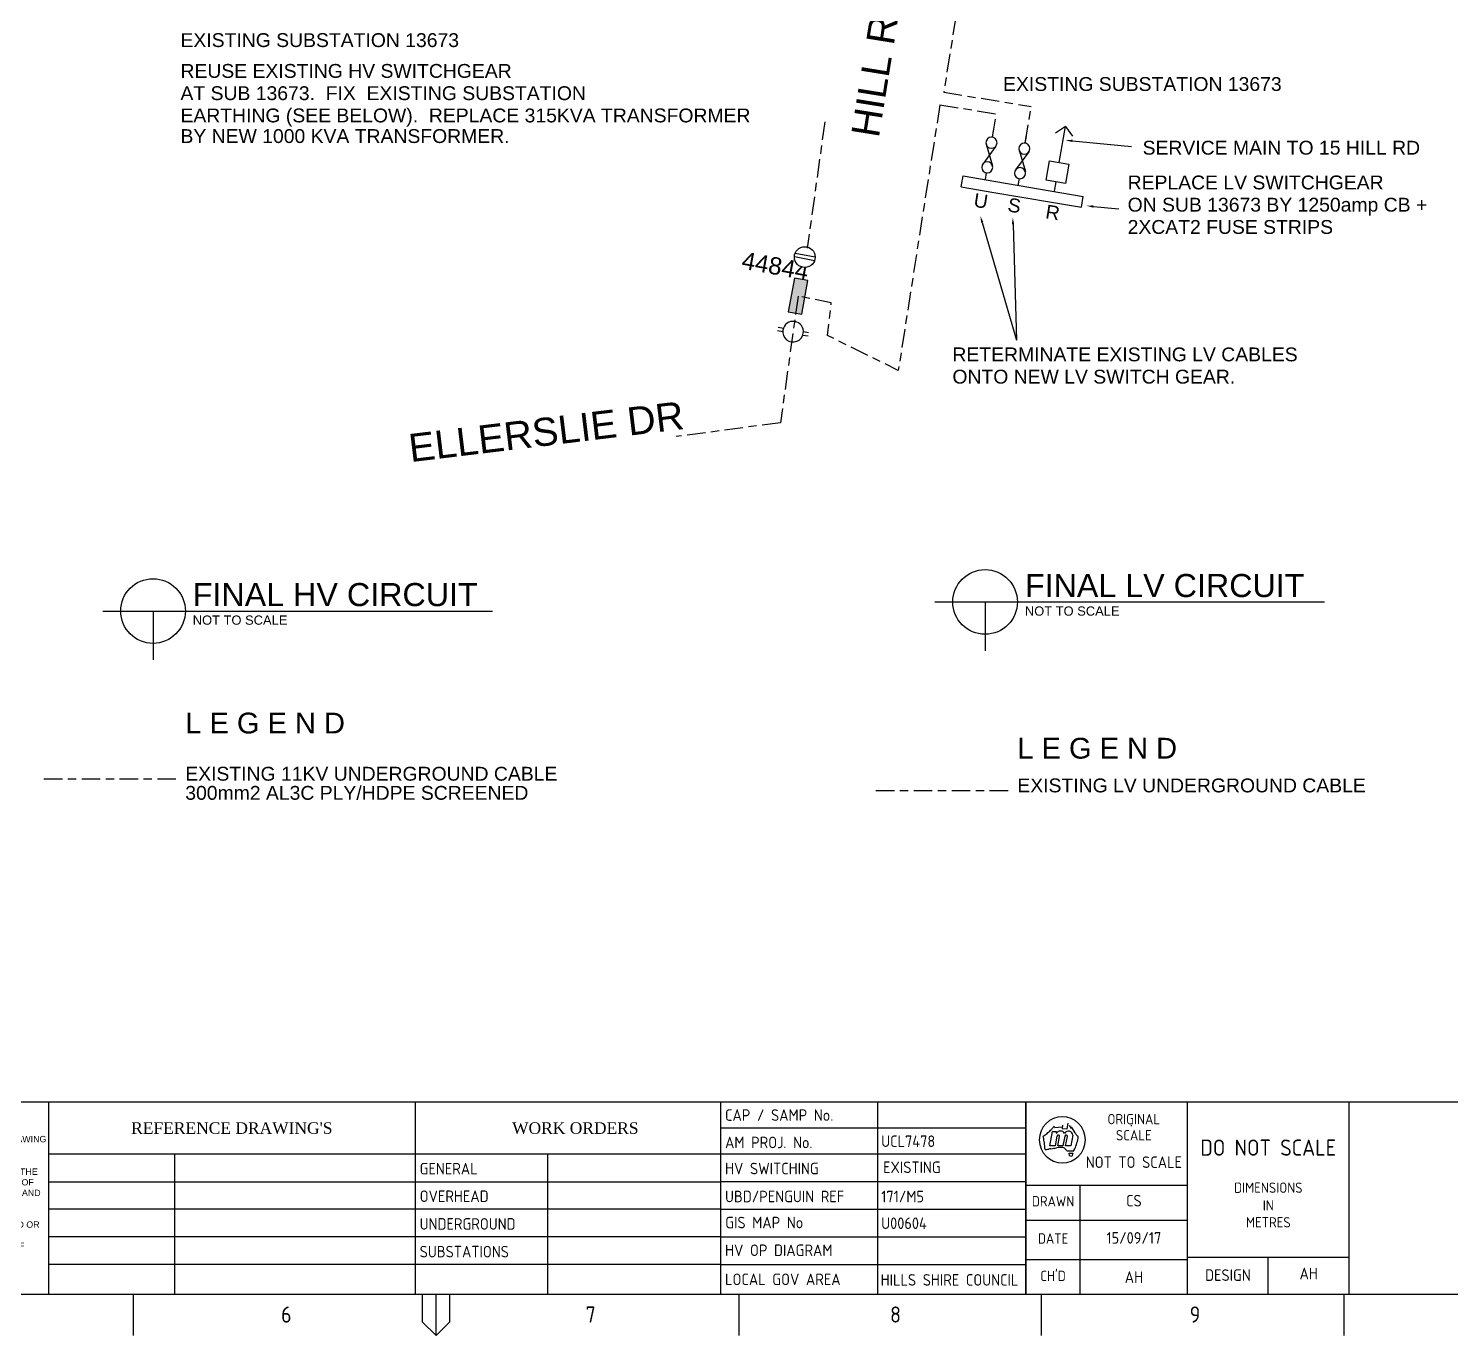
# Paper-space layout 's2 of 2' of a CAD drawing. Header units: metres. Extents: x -1806 to 17358, y -2633 to 1911.
# Drawn here: x 320 to 627.9, y -6.3 to 276.8 of the extents above; entities that cross this region are included whole.
import ezdxf
from ezdxf.enums import TextEntityAlignment as Align

# ---------------------------------------------------------------- set-up
doc = ezdxf.new("R2010")
doc.units = ezdxf.units.M
doc.linetypes.add('Cable Exist UG', pattern=[8.2, 4, -1.2, 1.8, -1.2])
doc.layers.get('0').update_dxf_attribs({"color": 6})
for name, color, linetype in [('_User_LV_Exist', 7, 'Continuous'), ('Equip_LV_EXT', 7, 'Continuous'), ('Equip_LV_NEW', 2, 'Continuous'), ('Mains_LV_EXT', 7, 'Continuous'), ('Mains_SL_EXT', 7, 'Continuous'), ('Notes', 7, 'Continuous'), ('SupportsUG_SP_LV_EXT', 7, 'Continuous')]:
    doc.layers.add(name, color=color, linetype=linetype)
doc.layers.add('Cadastre Roads_SP_EXT', color=9, linetype='Continuous', lineweight=5)
doc.styles.add('ARIAL', font='arial.ttf', dxfattribs={"height": 2})
doc.styles.add('iecARIAL', font='arial.ttf', dxfattribs={"height": 2})
doc.styles.add('iecISOCP', font='isocp.shx')
doc.styles.add('iecTimesNewRoman', font='times.ttf')
doc.styles.get("Standard").update_dxf_attribs({"font": 'arial.ttf'})
doc.linetypes.add('Cable New UG', pattern='A,7,-0.25,["x",Standard,S=2,R=0,X=0.2,Y=-0.8],-2.1', length=9.35)

# ---------------------------------------------------------------- blocks, each defined once
blk = doc.blocks.new('CIRCUIT_BREAKER_NEW')
for points in [[(1.4, 0), (0, 0)], [(4.2, 0), (5.6, 0)]]:
    blk.add_lwpolyline(points)
blk.add_lwpolyline([(4.2, -1.4), (4.2, 1.4), (1.4, 1.4), (1.4, -1.4)], close=True)
at = {"flags": 1}
for tag, p in [('ASSET_NUM', (-4.19, 2.2)), ('ORIENTATION', (-4.19, 2.93)), ('USAGE', (-4.19, 3.31)), ('LOCATION', (-4.19, 1.83)), ('NOTES', (-4.19, 1.39)), ('Z', (0, 0))]:
    blk.add_attdef(tag, p, '', height=0.2, dxfattribs=at)
blk.add_attdef('STATE', (-4.2, 1), '', height=0.2)
blk = doc.blocks.new('LV_UG_DFUSE_CLOSED_NEW')
for points in [[(1, 0), (0, 0)], [(5.04, 0.73), (2.16, -0.72)], [(5.05, -0.71), (2.16, 0.72)], [(6.2, 0.01), (7.2, 0.01)]]:
    blk.add_lwpolyline(points)
for centre in [(1.8, 0), (5.4, 0.01)]:
    blk.add_circle(centre, 0.8)
for tag, flags, p in [('ACTUAL_STATUS', 9, (1.5, 0)), ('CONSTRUCTED_VOLTAGE', 9, (1.5, -0.2)), ('OPERATED_BY', 9, (1.5, -0.6)), ('OWNED_BY', 9, (1.5, -1)), ('OPERATING_VOLTAGE', 9, (1.5, -1.2)), ('ORIENTATION', 9, (1.5, -1.4)), ('STATE', 9, (1.5, -1.6)), ('SWITCH_TYPE', 9, (1.5, -1.8)), ('NO_PHASES', 9, (1.5, -0.4)), ('MAINTAINED_BY', 9, (1.5, -0.8)), ('USAGE', 9, (1.5, -2)), ('Z', 1, (1.5, -2.4)), ('NOTES', 9, (1.5, -2.2))]:
    blk.add_attdef(tag, text='', height=0.2, dxfattribs=dict(flags=flags)).set_placement(p, align=Align.MIDDLE_LEFT)
blk = doc.blocks.new('PILLAR_EXT')
blk.add_hatch(color=256).paths.add_polyline_path([(-2.475, 0.99), (-2.475, -0.99), (2.475, -0.99), (2.475, 0.99)])
blk.add_lwpolyline([(-2.475, -0.99), (2.475, -0.99), (2.475, 0.99), (-2.475, 0.99)], close=True)
at = {"style": 'iecARIAL', "flags": 8}
blk.add_attdef('ASSET_NUM', (1.5, 3.5), '', height=2.5, dxfattribs=at)
for tag, p, flags in [('OWNED_BY', (0, -0.2), 9), ('STATE', (0, -0.4), 9), ('SUPPORT_TYPE', (0, -0.6), 9), ('STREETNAME', (0, -1.8), 9), ('SUBURB', (0, -2), 1), ('USAGE', (0, -0.8), 9), ('LEGEND', (0, -1), 9), ('LOCATION', (0, -1.2), 9), ('NOTES', (0, -1.4), 9), ('PARENT', (0, -1.6), 9)]:
    blk.add_attdef(tag, p, '', height=0.2, dxfattribs=dict(flags=flags))
blk = doc.blocks.new('LV_UG_LINKS_CLOSED_EXT')
blk.add_wipeout([(-1.06, 1.06), (-1.18, 0.92), (-1.29, 0.76), (-1.37, 0.59), (-1.43, 0.42), (-1.48, 0.23), (-1.49, 0.05), (-1.49, -0.14), (-1.46, -0.33), (-1.41, -0.51), (-1.33, -0.68), (-1.24, -0.84), (-1.12, -0.99), (-0.99, -1.12), (-0.84, -1.24), (-0.68, -1.33), (-0.51, -1.41), (-0.33, -1.46), (-0.14, -1.49), (0.05, -1.49), (0.23, -1.48), (0.42, -1.43), (0.59, -1.37), (0.76, -1.29), (0.92, -1.18), (1.06, -1.06), (1.18, -0.92), (1.29, -0.76), (1.37, -0.59), (1.43, -0.42), (1.48, -0.23), (1.49, -0.05), (1.49, 0.14), (1.46, 0.33), (1.41, 0.51), (1.33, 0.68), (1.24, 0.84), (1.12, 0.99), (0.99, 1.12), (0.84, 1.24), (0.68, 1.33), (0.51, 1.41), (0.33, 1.46), (0.14, 1.49), (-0.05, 1.49), (-0.23, 1.48), (-0.42, 1.43), (-0.59, 1.37), (-0.76, 1.29), (-0.92, 1.18)])
for p, q in [((-0.25, -1.48), (-0.25, 1.48)), ((0.25, -1.48), (0.25, 1.48))]:
    blk.add_line(p, q)
blk.add_circle((0, 0), 1.5)
at = {"flags": 9}
for tag, p in [('ACTUAL_STATUS', (0, 0)), ('CONSTRUCTED_VOLTAGE', (0, -0.2)), ('OPERATING_VOLTAGE', (0, -0.6)), ('ORIENTATION', (0, -0.8)), ('STATE', (0, -1)), ('SWITCH_TYPE', (0, -1.2)), ('NO_PHASES', (0, -0.4)), ('USAGE', (0, -1.4)), ('NOTES', (0, -1.6))]:
    blk.add_attdef(tag, text='', height=0.2, dxfattribs=at).set_placement(p, align=Align.MIDDLE_LEFT)
at = {"flags": 1}
blk.add_attdef('Z', (0, 0), '', height=0.2, dxfattribs=at)
blk = doc.blocks.new('LV_UG_LINKS_OPEN_EXT')
for p, q in [((-0.25, 1.47), (-0.25, 2.22)), ((0.25, 1.47), (0.25, 2.22)), ((-0.25, -1.47), (-0.25, -2.22)), ((0.25, -1.47), (0.25, -2.22))]:
    blk.add_line(p, q)
at = {"flags": 9}
for tag, p in [('ACTUAL_STATUS', (0, 0)), ('CONSTRUCTED_VOLTAGE', (0, -0.2)), ('OPERATING_VOLTAGE', (0, -0.6)), ('ORIENTATION', (0, -0.8)), ('STATE', (0, -1)), ('SWITCH_TYPE', (0, -1.2)), ('NO_PHASES', (0, -0.4)), ('USAGE', (0, -1.4)), ('NOTES', (0, -1.6))]:
    blk.add_attdef(tag, text='', height=0.2, dxfattribs=at).set_placement(p, align=Align.MIDDLE_LEFT)
at = {"flags": 1}
blk.add_attdef('Z', (0, 0), '', height=0.2, dxfattribs=at)
blk.add_wipeout([(-0.25, 1.47), (-0.43, 1.43), (-0.61, 1.36), (-0.77, 1.28), (-0.93, 1.17), (-1.07, 1.05), (-1.19, 0.9), (-1.29, 0.75), (-1.38, 0.58), (-1.44, 0.4), (-1.48, 0.22), (-1.49, 0.03), (-1.49, -0.16), (-1.45, -0.34), (-1.4, -0.52), (-1.32, -0.69), (-1.23, -0.85), (-1.11, -1), (-0.98, -1.13), (-0.83, -1.24), (-0.66, -1.34), (-0.49, -1.41), (-0.31, -1.46), (-0.13, -1.49), (0.06, -1.49), (0.25, -1.47), (0.43, -1.43), (0.61, -1.36), (0.77, -1.28), (0.93, -1.17), (1.07, -1.05), (1.19, -0.9), (1.29, -0.75), (1.38, -0.58), (1.44, -0.4), (1.48, -0.22), (1.49, -0.03), (1.49, 0.16), (1.45, 0.34), (1.4, 0.52), (1.32, 0.69), (1.23, 0.85), (1.11, 1), (0.98, 1.13), (0.83, 1.24), (0.66, 1.34), (0.49, 1.41), (0.31, 1.46), (0.13, 1.49), (-0.06, 1.49)])
blk.add_lwpolyline([(0, -1.49, 1), (0, 1.49, 1)], format="xyb", close=True)
blk = doc.blocks.new('EE_LOGO_SMALL')
at = {"layer": 'Notes'}
h = blk.add_hatch(color=256, dxfattribs=at)
edge = h.paths.add_edge_path()
edge.add_spline(control_points=[(-8.41, 1.95), (-9.16, 1.99), (-9.8, 1.42), (-9.84, 0.67), (-9.89, -0.07), (-9.31, -0.71), (-8.56, -0.75), (-7.82, -0.8), (-7.18, -0.23), (-7.14, 0.52), (-7.09, 1.27), (-7.66, 1.91), (-8.41, 1.95)], knot_values=[0, 0, 0, 0, 1, 1, 1, 2, 2, 2, 3, 3, 3, 4, 4, 4, 4], degree=3, periodic=0)
h = blk.add_hatch(color=256, dxfattribs=at)
edge = h.paths.add_edge_path()
edge.add_spline(control_points=[(-6.81, 4.47), (-7.42, 4.82), (-8.21, 4.62), (-8.57, 4), (-8.92, 3.39), (-8.72, 2.6), (-8.1, 2.25), (-7.49, 1.89), (-6.7, 2.09), (-6.34, 2.71), (-5.98, 3.32), (-6.19, 4.11), (-6.81, 4.47)], knot_values=[0, 0, 0, 0, 1, 1, 1, 2, 2, 2, 3, 3, 3, 4, 4, 4, 4], degree=3, periodic=0)
h = blk.add_hatch(color=256, dxfattribs=at)
edge = h.paths.add_edge_path()
edge.add_spline(control_points=[(-4.19, 5.89), (-4.56, 6.46), (-5.32, 6.62), (-5.88, 6.26), (-6.45, 5.89), (-6.61, 5.13), (-6.25, 4.56), (-5.88, 4), (-5.13, 3.83), (-4.56, 4.2), (-3.99, 4.56), (-3.82, 5.32), (-4.19, 5.89)], knot_values=[0, 0, 0, 0, 1, 1, 1, 2, 2, 2, 3, 3, 3, 4, 4, 4, 4], degree=3, periodic=0)
h = blk.add_hatch(color=256, dxfattribs=at)
edge = h.paths.add_edge_path()
edge.add_spline(control_points=[(-2.5, 2.07), (-3.02, 2.18), (-3.52, 1.86), (-3.63, 1.35), (-3.74, 0.84), (-3.41, 0.33), (-2.91, 0.22), (-2.39, 0.11), (-1.89, 0.43), (-1.78, 0.95), (-1.67, 1.46), (-1.99, 1.96), (-2.5, 2.07)], knot_values=[0, 0, 0, 0, 1, 1, 1, 2, 2, 2, 3, 3, 3, 4, 4, 4, 4], degree=3, periodic=0)
h = blk.add_hatch(color=256, dxfattribs=at)
edge = h.paths.add_edge_path()
edge.add_spline(control_points=[(-1.35, 5.88), (-1.41, 6.52), (-1.98, 6.98), (-2.62, 6.92), (-3.26, 6.85), (-3.72, 6.28), (-3.66, 5.65), (-3.6, 5.01), (-3.03, 4.54), (-2.39, 4.61), (-1.75, 4.67), (-1.28, 5.24), (-1.35, 5.88)], knot_values=[0, 0, 0, 0, 1, 1, 1, 2, 2, 2, 3, 3, 3, 4, 4, 4, 4], degree=3, periodic=0)
h = blk.add_hatch(color=256, dxfattribs=at)
edge = h.paths.add_edge_path()
edge.add_spline(control_points=[(1.01, 4.87), (1.01, 4.27), (0.53, 3.79), (-0.07, 3.79), (-0.67, 3.79), (-1.16, 4.27), (-1.16, 4.87), (-1.16, 5.47), (-0.67, 5.96), (-0.07, 5.96), (0.53, 5.96), (1.01, 5.47), (1.01, 4.87)], knot_values=[0, 0, 0, 0, 1, 1, 1, 2, 2, 2, 3, 3, 3, 4, 4, 4, 4], degree=3, periodic=0)
edge = h.paths.add_edge_path()
edge.add_spline(control_points=[(-1.36, 3.98), (-1.87, 4.09), (-2.38, 3.77), (-2.49, 3.26), (-2.6, 2.75), (-2.27, 2.24), (-1.76, 2.13), (-1.25, 2.02), (-0.75, 2.35), (-0.64, 2.86), (-0.53, 3.37), (-0.85, 3.87), (-1.36, 3.98)], knot_values=[0, 0, 0, 0, 1, 1, 1, 2, 2, 2, 3, 3, 3, 4, 4, 4, 4], degree=3, periodic=0)
h = blk.add_hatch(color=256, dxfattribs=at)
edge = h.paths.add_edge_path()
edge.add_spline(control_points=[(2.33, 2.37), (2.77, 2.76), (2.8, 3.42), (2.42, 3.85), (2.03, 4.29), (1.37, 4.32), (0.94, 3.94), (0.51, 3.55), (0.47, 2.89), (0.85, 2.46), (1.24, 2.03), (1.9, 1.99), (2.33, 2.37)], knot_values=[0, 0, 0, 0, 1, 1, 1, 2, 2, 2, 3, 3, 3, 4, 4, 4, 4], degree=3, periodic=0)
edge = h.paths.add_edge_path()
edge.add_spline(control_points=[(1.01, 4.87), (1.01, 4.27), (0.53, 3.79), (-0.07, 3.79), (-0.67, 3.79), (-1.16, 4.27), (-1.16, 4.87), (-1.16, 5.47), (-0.67, 5.96), (-0.07, 5.96), (0.53, 5.96), (1.01, 5.47), (1.01, 4.87)], knot_values=[0, 0, 0, 0, 1, 1, 1, 2, 2, 2, 3, 3, 3, 4, 4, 4, 4], degree=3, periodic=0)
h = blk.add_hatch(color=256, dxfattribs=at)
edge = h.paths.add_edge_path()
edge.add_spline(control_points=[(1.01, 4.87), (1.01, 4.27), (0.53, 3.79), (-0.07, 3.79), (-0.67, 3.79), (-1.16, 4.27), (-1.16, 4.87), (-1.16, 5.47), (-0.67, 5.96), (-0.07, 5.96), (0.53, 5.96), (1.01, 5.47), (1.01, 4.87)], knot_values=[0, 0, 0, 0, 1, 1, 1, 2, 2, 2, 3, 3, 3, 4, 4, 4, 4], degree=3, periodic=0)
edge = h.paths.add_edge_path(flags=16)
edge.add_spline(control_points=[(1.01, 4.87), (1.01, 4.27), (0.53, 3.79), (-0.07, 3.79), (-0.67, 3.79), (-1.16, 4.27), (-1.16, 4.87), (-1.16, 5.47), (-0.67, 5.96), (-0.07, 5.96), (0.53, 5.96), (1.01, 5.47), (1.01, 4.87)], knot_values=[0, 0, 0, 0, 1, 1, 1, 2, 2, 2, 3, 3, 3, 4, 4, 4, 4], degree=3, periodic=0)
h = blk.add_hatch(color=256, dxfattribs=at)
edge = h.paths.add_edge_path()
edge.add_spline(control_points=[(2.98, 0.19), (3.52, 0.33), (3.83, 0.88), (3.69, 1.41), (3.55, 1.94), (3.01, 2.26), (2.48, 2.12), (1.95, 1.98), (1.63, 1.43), (1.77, 0.9), (1.91, 0.37), (2.45, 0.05), (2.98, 0.19)], knot_values=[0, 0, 0, 0, 1, 1, 1, 2, 2, 2, 3, 3, 3, 4, 4, 4, 4], degree=3, periodic=0)
h = blk.add_hatch(color=256, dxfattribs=at)
edge = h.paths.add_edge_path()
edge.add_spline(control_points=[(6.99, 4.87), (6.99, 4.04), (6.32, 3.36), (5.48, 3.36), (4.65, 3.36), (3.97, 4.04), (3.97, 4.87), (3.97, 5.71), (4.65, 6.38), (5.48, 6.38), (6.32, 6.38), (6.99, 5.71), (6.99, 4.87)], knot_values=[0, 0, 0, 0, 1, 1, 1, 2, 2, 2, 3, 3, 3, 4, 4, 4, 4], degree=3, periodic=0)
h = blk.add_hatch(color=256, dxfattribs=at)
edge = h.paths.add_edge_path()
edge.add_spline(control_points=[(8.37, 1.14), (9.1, 1.46), (9.42, 2.3), (9.11, 3.02), (8.79, 3.74), (7.95, 4.07), (7.23, 3.75), (6.51, 3.43), (6.18, 2.59), (6.49, 1.87), (6.81, 1.15), (7.65, 0.82), (8.37, 1.14)], knot_values=[0, 0, 0, 0, 1, 1, 1, 2, 2, 2, 3, 3, 3, 4, 4, 4, 4], degree=3, periodic=0)
h = blk.add_hatch(color=256, dxfattribs=at)
edge = h.paths.add_edge_path()
edge.add_spline(control_points=[(8.27, -1.91), (9.01, -1.95), (9.65, -1.38), (9.69, -0.63), (9.74, 0.12), (9.17, 0.75), (8.42, 0.8), (7.67, 0.84), (7.03, 0.27), (6.99, -0.48), (6.95, -1.22), (7.52, -1.87), (8.27, -1.91)], knot_values=[0, 0, 0, 0, 1, 1, 1, 2, 2, 2, 3, 3, 3, 4, 4, 4, 4], degree=3, periodic=0)
h = blk.add_hatch(color=256, dxfattribs=at)
edge = h.paths.add_edge_path()
edge.add_spline(control_points=[(-8.52, -1.1), (-9.24, -1.42), (-9.57, -2.26), (-9.25, -2.98), (-8.94, -3.7), (-8.09, -4.03), (-7.37, -3.71), (-6.65, -3.39), (-6.33, -2.55), (-6.64, -1.83), (-6.96, -1.11), (-7.8, -0.78), (-8.52, -1.1)], knot_values=[0, 0, 0, 0, 1, 1, 1, 2, 2, 2, 3, 3, 3, 4, 4, 4, 4], degree=3, periodic=0)
h = blk.add_hatch(color=256, dxfattribs=at)
edge = h.paths.add_edge_path()
edge.add_spline(control_points=[(-7.14, -4.83), (-7.14, -4), (-6.46, -3.32), (-5.63, -3.32), (-4.8, -3.32), (-4.12, -4), (-4.12, -4.83), (-4.12, -5.67), (-4.8, -6.34), (-5.63, -6.34), (-6.46, -6.34), (-7.14, -5.67), (-7.14, -4.83)], knot_values=[0, 0, 0, 0, 1, 1, 1, 2, 2, 2, 3, 3, 3, 4, 4, 4, 4], degree=3, periodic=0)
h = blk.add_hatch(color=256, dxfattribs=at)
edge = h.paths.add_edge_path()
edge.add_spline(control_points=[(-3.13, -0.15), (-3.66, -0.29), (-3.98, -0.84), (-3.84, -1.37), (-3.7, -1.9), (-3.15, -2.22), (-2.62, -2.08), (-2.09, -1.94), (-1.78, -1.39), (-1.91, -0.86), (-2.06, -0.33), (-2.6, -0.01), (-3.13, -0.15)], knot_values=[0, 0, 0, 0, 1, 1, 1, 2, 2, 2, 3, 3, 3, 4, 4, 4, 4], degree=3, periodic=0)
h = blk.add_hatch(color=256, dxfattribs=at)
edge = h.paths.add_edge_path()
edge.add_spline(control_points=[(-2.48, -2.33), (-2.91, -2.72), (-2.95, -3.38), (-2.56, -3.81), (-2.18, -4.24), (-1.52, -4.28), (-1.08, -3.9), (-0.65, -3.51), (-0.62, -2.85), (-1, -2.42), (-1.39, -1.98), (-2.05, -1.95), (-2.48, -2.33)], knot_values=[0, 0, 0, 0, 1, 1, 1, 2, 2, 2, 3, 3, 3, 4, 4, 4, 4], degree=3, periodic=0)
h = blk.add_hatch(color=256, dxfattribs=at)
edge = h.paths.add_edge_path()
edge.add_spline(control_points=[(-1.16, -4.83), (-1.16, -4.23), (-0.67, -3.74), (-0.07, -3.74), (0.53, -3.74), (1.01, -4.23), (1.01, -4.83), (1.01, -5.43), (0.53, -5.92), (-0.07, -5.92), (-0.67, -5.92), (-1.16, -5.43), (-1.16, -4.83)], knot_values=[0, 0, 0, 0, 1, 1, 1, 2, 2, 2, 3, 3, 3, 4, 4, 4, 4], degree=3, periodic=0)
h = blk.add_hatch(color=256, dxfattribs=at)
edge = h.paths.add_edge_path()
edge.add_spline(control_points=[(1.22, -3.94), (1.73, -4.05), (2.23, -3.73), (2.34, -3.22), (2.45, -2.71), (2.13, -2.2), (1.62, -2.09), (1.11, -1.98), (0.6, -2.3), (0.49, -2.81), (0.38, -3.32), (0.71, -3.83), (1.22, -3.94)], knot_values=[0, 0, 0, 0, 1, 1, 1, 2, 2, 2, 3, 3, 3, 4, 4, 4, 4], degree=3, periodic=0)
h = blk.add_hatch(color=256, dxfattribs=at)
edge = h.paths.add_edge_path()
edge.add_spline(control_points=[(1.2, -5.84), (1.27, -6.47), (1.84, -6.94), (2.47, -6.87), (3.11, -6.81), (3.58, -6.24), (3.51, -5.6), (3.45, -4.96), (2.88, -4.5), (2.24, -4.56), (1.6, -4.63), (1.13, -5.2), (1.2, -5.84)], knot_values=[0, 0, 0, 0, 1, 1, 1, 2, 2, 2, 3, 3, 3, 4, 4, 4, 4], degree=3, periodic=0)
h = blk.add_hatch(color=256, dxfattribs=at)
edge = h.paths.add_edge_path()
edge.add_spline(control_points=[(2.36, -2.03), (2.87, -2.14), (3.37, -1.81), (3.48, -1.3), (3.59, -0.79), (3.27, -0.29), (2.76, -0.18), (2.25, -0.07), (1.74, -0.39), (1.63, -0.9), (1.52, -1.41), (1.85, -1.92), (2.36, -2.03)], knot_values=[0, 0, 0, 0, 1, 1, 1, 2, 2, 2, 3, 3, 3, 4, 4, 4, 4], degree=3, periodic=0)
h = blk.add_hatch(color=256, dxfattribs=at)
edge = h.paths.add_edge_path()
edge.add_spline(control_points=[(4.05, -5.84), (4.41, -6.41), (5.17, -6.58), (5.73, -6.21), (6.3, -5.85), (6.46, -5.09), (6.1, -4.52), (5.73, -3.95), (4.98, -3.79), (4.41, -4.16), (3.84, -4.52), (3.68, -5.28), (4.05, -5.84)], knot_values=[0, 0, 0, 0, 1, 1, 1, 2, 2, 2, 3, 3, 3, 4, 4, 4, 4], degree=3, periodic=0)
h = blk.add_hatch(color=256, dxfattribs=at)
edge = h.paths.add_edge_path()
edge.add_spline(control_points=[(6.66, -4.43), (7.27, -4.78), (8.06, -4.58), (8.42, -3.96), (8.78, -3.35), (8.57, -2.56), (7.96, -2.2), (7.34, -1.84), (6.55, -2.05), (6.2, -2.66), (5.84, -3.28), (6.04, -4.07), (6.66, -4.43)], knot_values=[0, 0, 0, 0, 1, 1, 1, 2, 2, 2, 3, 3, 3, 4, 4, 4, 4], degree=3, periodic=0)
at = {"layer": 'Notes', "lineweight": 0}
for points in [[(1.85, 2.13), (1.85, 2.13)], [(-1.99, -2.08), (-1.99, -2.08)]]:
    blk.add_lwpolyline(points, dxfattribs=at)
for points in [[(-8.41, 1.95), (-9.16, 1.99), (-9.8, 1.42), (-9.84, 0.67), (-9.89, -0.07), (-9.31, -0.71), (-8.56, -0.75), (-7.82, -0.8), (-7.18, -0.23), (-7.14, 0.52), (-7.09, 1.27), (-7.66, 1.91), (-8.41, 1.95)], [(-6.81, 4.47), (-7.42, 4.82), (-8.21, 4.62), (-8.57, 4), (-8.92, 3.39), (-8.72, 2.6), (-8.1, 2.25), (-7.49, 1.89), (-6.7, 2.09), (-6.34, 2.71), (-5.98, 3.32), (-6.19, 4.11), (-6.81, 4.47)], [(-4.19, 5.89), (-4.56, 6.46), (-5.32, 6.62), (-5.88, 6.26), (-6.45, 5.89), (-6.61, 5.13), (-6.25, 4.56), (-5.88, 4), (-5.13, 3.83), (-4.56, 4.2), (-3.99, 4.56), (-3.82, 5.32), (-4.19, 5.89)], [(-2.5, 2.07), (-3.02, 2.18), (-3.52, 1.86), (-3.63, 1.35), (-3.74, 0.84), (-3.41, 0.33), (-2.91, 0.22), (-2.39, 0.11), (-1.89, 0.43), (-1.78, 0.95), (-1.67, 1.46), (-1.99, 1.96), (-2.5, 2.07)], [(-1.35, 5.88), (-1.41, 6.52), (-1.98, 6.98), (-2.62, 6.92), (-3.26, 6.85), (-3.72, 6.28), (-3.66, 5.65), (-3.6, 5.01), (-3.03, 4.54), (-2.39, 4.61), (-1.75, 4.67), (-1.28, 5.24), (-1.35, 5.88)], [(-1.36, 3.98), (-1.87, 4.09), (-2.38, 3.77), (-2.49, 3.26), (-2.6, 2.75), (-2.27, 2.24), (-1.76, 2.13), (-1.25, 2.02), (-0.75, 2.35), (-0.64, 2.86), (-0.53, 3.37), (-0.85, 3.87), (-1.36, 3.98)], [(1.01, 4.87), (1.01, 4.27), (0.53, 3.79), (-0.07, 3.79), (-0.67, 3.79), (-1.16, 4.27), (-1.16, 4.87), (-1.16, 5.47), (-0.67, 5.96), (-0.07, 5.96), (0.53, 5.96), (1.01, 5.47), (1.01, 4.87)], [(1.01, 4.87), (1.01, 4.27), (0.53, 3.79), (-0.07, 3.79), (-0.67, 3.79), (-1.16, 4.27), (-1.16, 4.87), (-1.16, 5.47), (-0.67, 5.96), (-0.07, 5.96), (0.53, 5.96), (1.01, 5.47), (1.01, 4.87)], [(2.33, 2.37), (2.77, 2.76), (2.8, 3.42), (2.42, 3.85), (2.03, 4.29), (1.37, 4.32), (0.94, 3.94), (0.51, 3.55), (0.47, 2.89), (0.85, 2.46), (1.24, 2.03), (1.9, 1.99), (2.33, 2.37)], [(2.98, 0.19), (3.52, 0.33), (3.83, 0.88), (3.69, 1.41), (3.55, 1.94), (3.01, 2.26), (2.48, 2.12), (1.95, 1.98), (1.63, 1.43), (1.77, 0.9), (1.91, 0.37), (2.45, 0.05), (2.98, 0.19)], [(6.99, 4.87), (6.99, 4.04), (6.32, 3.36), (5.48, 3.36), (4.65, 3.36), (3.97, 4.04), (3.97, 4.87), (3.97, 5.71), (4.65, 6.38), (5.48, 6.38), (6.32, 6.38), (6.99, 5.71), (6.99, 4.87)], [(8.37, 1.14), (9.1, 1.46), (9.42, 2.3), (9.11, 3.02), (8.79, 3.74), (7.95, 4.07), (7.23, 3.75), (6.51, 3.43), (6.18, 2.59), (6.49, 1.87), (6.81, 1.15), (7.65, 0.82), (8.37, 1.14)], [(8.27, -1.91), (9.01, -1.95), (9.65, -1.38), (9.69, -0.63), (9.74, 0.12), (9.17, 0.75), (8.42, 0.8), (7.67, 0.84), (7.03, 0.27), (6.99, -0.48), (6.95, -1.22), (7.52, -1.87), (8.27, -1.91)], [(-8.52, -1.1), (-9.24, -1.42), (-9.57, -2.26), (-9.25, -2.98), (-8.94, -3.7), (-8.09, -4.03), (-7.37, -3.71), (-6.65, -3.39), (-6.33, -2.55), (-6.64, -1.83), (-6.96, -1.11), (-7.8, -0.78), (-8.52, -1.1)], [(-7.14, -4.83), (-7.14, -4), (-6.46, -3.32), (-5.63, -3.32), (-4.8, -3.32), (-4.12, -4), (-4.12, -4.83), (-4.12, -5.67), (-4.8, -6.34), (-5.63, -6.34), (-6.46, -6.34), (-7.14, -5.67), (-7.14, -4.83)], [(-3.13, -0.15), (-3.66, -0.29), (-3.98, -0.84), (-3.84, -1.37), (-3.7, -1.9), (-3.15, -2.22), (-2.62, -2.08), (-2.09, -1.94), (-1.78, -1.39), (-1.91, -0.86), (-2.06, -0.33), (-2.6, -0.01), (-3.13, -0.15)], [(-2.48, -2.33), (-2.91, -2.72), (-2.95, -3.38), (-2.56, -3.81), (-2.18, -4.24), (-1.52, -4.28), (-1.08, -3.9), (-0.65, -3.51), (-0.62, -2.85), (-1, -2.42), (-1.39, -1.98), (-2.05, -1.95), (-2.48, -2.33)], [(-1.16, -4.83), (-1.16, -4.23), (-0.67, -3.74), (-0.07, -3.74), (0.53, -3.74), (1.01, -4.23), (1.01, -4.83), (1.01, -5.43), (0.53, -5.92), (-0.07, -5.92), (-0.67, -5.92), (-1.16, -5.43), (-1.16, -4.83)], [(1.22, -3.94), (1.73, -4.05), (2.23, -3.73), (2.34, -3.22), (2.45, -2.71), (2.13, -2.2), (1.62, -2.09), (1.11, -1.98), (0.6, -2.3), (0.49, -2.81), (0.38, -3.32), (0.71, -3.83), (1.22, -3.94)], [(1.2, -5.84), (1.27, -6.47), (1.84, -6.94), (2.47, -6.87), (3.11, -6.81), (3.58, -6.24), (3.51, -5.6), (3.45, -4.96), (2.88, -4.5), (2.24, -4.56), (1.6, -4.63), (1.13, -5.2), (1.2, -5.84)], [(2.36, -2.03), (2.87, -2.14), (3.37, -1.81), (3.48, -1.3), (3.59, -0.79), (3.27, -0.29), (2.76, -0.18), (2.25, -0.07), (1.74, -0.39), (1.63, -0.9), (1.52, -1.41), (1.85, -1.92), (2.36, -2.03)], [(4.05, -5.84), (4.41, -6.41), (5.17, -6.58), (5.73, -6.21), (6.3, -5.85), (6.46, -5.09), (6.1, -4.52), (5.73, -3.95), (4.98, -3.79), (4.41, -4.16), (3.84, -4.52), (3.68, -5.28), (4.05, -5.84)], [(6.66, -4.43), (7.27, -4.78), (8.06, -4.58), (8.42, -3.96), (8.78, -3.35), (8.57, -2.56), (7.96, -2.2), (7.34, -1.84), (6.55, -2.05), (6.2, -2.66), (5.84, -3.28), (6.04, -4.07), (6.66, -4.43)]]:
    blk.add_open_spline(points, degree=3, knots=[0, 0, 0, 0, 1, 1, 1, 2, 2, 2, 3, 3, 3, 4, 4, 4, 4], dxfattribs=at)
blk = doc.blocks.new('EE_COPYRIGHT_A1')
at = {"layer": 'Notes'}
blk.add_circle((9.53, -0.82), 1.15, dxfattribs=at)
at = {"xscale": 0.4, "yscale": 0.4, "zscale": 0.4}
blk.add_blockref('EE_LOGO_SMALL', (3.96, -4.29), dxfattribs=at)
at = {"layer": 'Notes', "insert": (0, 0), "char_height": 1.25, "width": 24.1208, "attachment_point": 1, "style": 'ARIAL'}
blk.add_mtext('\\pt8.75;               ^I{\\H1.2x;C } THIS DRAWING\\P\\pi-8.75,l8.75,t8.75,20;       ^IAND THE ^I\\P\\pi0,t8.75;COPYRIGHT\\P\\pi-8.75,t1.25,8.75;^I^ITHEREIN IS THE PROPERTY  OF \\P\\pi0,l0,t1.25;ENDEAVOUR ENERGY AND MAY NOT BE COPIED, REPRODUCED, DISTRIBUTED, LOANED OR USED WITHOUT THE WRITTEN CONSENT OF ENDEAVOUR ENERGY', dxfattribs=at)
blk = doc.blocks.new('A1_FRAME_TITLE')
at = {"layer": 'Notes', "color": 3, "linetype": 'Continuous'}
for p, q in [((332.78, 47.62), (332.78, 5.97)), ((412.12, 47.62), (412.12, 5.97)), ((478.24, 47.62), (478.24, 5.97)), ((544.37, 47.62), (544.37, 5.97)), ((544.37, 41.97), (544.37, 5.97))]:
    blk.add_line(p, q, dxfattribs=at)
at = {"layer": 'Notes', "color": 7}
for p, q in [((512.26, 47.62), (512.26, 5.97)), ((478.24, 41.97), (544.37, 41.97)), ((549.56, 38.09), (550.17, 41.17)), ((550.17, 41.17), (550.92, 41.17)), ((550.56, 42.05), (552.33, 42.16)), ((551.11, 40.17), (550.7, 38.09)), ((550.92, 41.17), (550.97, 40.77)), ((551.27, 38.09), (551.66, 40.06)), ((552.33, 42.52), (552.22, 41.82)), ((552.22, 41.82), (553.35, 41.71)), ((552.83, 40.17), (552.41, 38.09)), ((552.98, 38.09), (553.37, 40.06)), ((553.35, 41.71), (553.55, 42.96)), ((554.57, 40.35), (554.12, 38.09)), ((554.18, 42.18), (555.01, 40.9)), ((567.1, 42.48), (567.3, 42.44)), ((550.7, 38.09), (549.56, 38.09)), ((552.41, 38.09), (551.27, 38.09)), ((554.12, 38.09), (552.98, 38.09)), ((554.62, 36.89), (553.22, 36.97)), ((553.22, 36.97), (554.62, 36.89)), ((554.62, 36.89), (553.22, 36.97)), ((332.81, 36.33), (478.24, 36.33)), ((360.07, 36.33), (360.07, 5.97)), ((440.78, 36.33), (440.78, 5.97)), ((478.24, 36.33), (544.37, 36.33)), ((553.85, 35.89), (553.78, 36.47)), ((553.78, 36.47), (554.51, 36.47)), ((554.3, 35.74), (553.85, 35.89)), ((554.51, 36.47), (554.3, 35.74)), ((332.78, 30.28), (478.24, 30.28)), ((478.24, 30.33), (544.37, 30.33)), ((556.15, 5.97), (556.15, 29.54)), ((478.24, 24.33), (332.78, 24.33)), ((478.24, 24.33), (544.37, 24.33)), ((544.37, 21.97), (579.37, 21.97)), ((478.24, 18.33), (332.78, 18.33)), ((478.24, 18.33), (544.37, 18.33)), ((478.24, 12.33), (332.78, 12.33)), ((478.24, 12.33), (544.37, 12.33)), ((544.37, 13.47), (579.37, 13.47)), ((596.87, 5.97), (596.87, 13.97))]:
    blk.add_line(p, q, dxfattribs=at)
at = {"layer": 'Notes', "color": 3}
for p, q in [((544.37, 5.97), (544.37, 47.62)), ((579.37, 5.97), (579.37, 47.62)), ((614.37, 5.97), (614.37, 47.62)), ((579.37, 13.97), (614.37, 13.97))]:
    blk.add_line(p, q, dxfattribs=at)
at = {"layer": 'Notes', "color": 7, "linetype": 'Continuous'}
blk.add_line((544.37, 29.54), (579.37, 29.54), dxfattribs=at)
at = {"layer": 'Notes', "linetype": 'Continuous'}
for p, q in [((351.17, -3.03), (351.17, 5.97)), ((413.67, 5.97), (413.67, -0.03)), ((416.67, -3.03), (416.67, 5.97)), ((419.67, -0.03), (419.67, 5.97)), ((482.19, 5.97), (482.19, -3.03)), ((547.7, 5.97), (547.7, -3.03)), ((613.21, 5.97), (613.21, -3.03)), ((413.67, -0.03), (416.67, -3.03)), ((416.67, -3.03), (419.67, -0.03))]:
    blk.add_line(p, q, dxfattribs=at)
at = {"layer": 'Notes', "color": 3, "linetype": 'Continuous', "flags": 128}
for points in [[(123.8, 47.62), (844.88, 47.62)], [(-11.55, 5.97), (844.88, 5.97)]]:
    blk.add_lwpolyline(points, dxfattribs=at)
at = {"layer": 'Notes', "color": 7}
for centre, radius, start, end in [((552.27, 39.37), 5, 0, 180), ((542.41, 49.09), 10.59, 302.5841, 308.1576), ((527.29, 35.61), 21.32, 10.3053, 12.3306), ((542.41, 49.09), 10.59, 308.157, 313.7305), ((545.21, 46.16), 6.54, 313.7309, 319.3045), ((545.21, 46.16), 6.54, 319.3047, 324.8782), ((551.87, 40.21), 1.06, 31.7884, 148.2116), ((551.39, 40.11), 0.28, 348.6911, 168.6911), ((553.61, 40.3), 0.961, 2.5982, 150.8098), ((553.1, 40.11), 0.28, 348.6911, 168.6911), ((578.7, 57.06), 28.87, 210.1483, 211.8601), ((477.01, -10.21), 93.25, 33.1096, 33.2341), ((558.55, 42.96), 4.09, 213.1151, 222.4146), ((555.89, 40.53), 0.484, 222.42, 236.4422), ((556.07, 40.81), 0.815, 236.4359, 244.7422), ((554.11, 40.04), 1.61, 354.1436, 1.0342), ((552.27, 39.37), 5, 180, 0), ((527.29, 35.61), 21.32, 8.2795, 10.3048), ((528.59, 35.8), 20.01, 6.2539, 8.2792), ((528.59, 35.8), 20.01, 4.2291, 6.2543), ((548.72, 39.42), 2.15, 265.1734, 270.0504), ((548.72, 39.51), 2.24, 270.0438, 274.7322), ((548.65, 40.42), 3.15, 274.7358, 283.0812), ((550.47, 32.55), 4.93, 97.7419, 103.0814), ((546.76, 59.88), 22.65, 277.7418, 280.8825), ((551.91, 33.09), 4.63, 85.4613, 100.8824), ((552.2, 36.78), 0.924, 46.5875, 85.4612), ((551.36, 35.89), 2.16, 30.1885, 46.5879), ((554.13, 37.45), 0.75, 311.6083, 321.0792), ((554.18, 37.41), 0.675, 321.0838, 331.5982), ((548.02, 40.74), 7.69, 331.5942, 341.8897), ((542.7, 42.48), 13.29, 341.8901, 347.8434), ((553.96, 40.06), 1.76, 347.8434, 354.1409)]:
    blk.add_arc(centre, radius, start, end, dxfattribs=at)
at = {"layer": 'Notes', "xscale": 1.1, "yscale": 1.1, "zscale": 1.1}
blk.add_blockref('EE_COPYRIGHT_A1', (305.65, 40.49), dxfattribs=at)
blk.add_attdef('DRAFT_NUM', (9.35, 23.29), '', height=2.5, rotation=90)
at = {"layer": 'Notes', "style": 'iecTimesNewRoman'}
blk.add_text("REFERENCE DRAWING'S", height=2.5, dxfattribs=at).set_placement((372.45, 40.66), align=Align.CENTER)
blk.add_text('WORK ORDERS', height=2.5, dxfattribs=at).set_placement((433.13, 40.66))
at = {"layer": 'Notes', "color": 7, "style": 'iecISOCP'}
for s, height, p in [('CAP / SAMP No.', 2.5, (479.24, 43.47)), ('AM PROJ. No.', 2.5, (479.24, 37.55)), ('GENERAL', 2.5, (413.12, 31.86)), ('HV SWITCHING', 2.5, (479.24, 31.9)), ('OVERHEAD', 2.5, (413.12, 25.9)), ('UBD/PENGUIN REF', 2.5, (479.24, 25.84)), ('UNDERGROUND', 2.5, (413.12, 19.9)), ('GIS MAP No', 2.5, (479.29, 20.2)), ('SUBSTATIONS', 2.5, (413.12, 13.9)), ('HV OP DIAGRAM', 2.5, (479.24, 14.2)), ('LOCAL GOV AREA', 2.5, (479.24, 7.9)), ('6', 3.5, (383.12, -0.22)), ('7', 3.5, (449.03, -0.22)), ('8', 3.5, (514.97, -0.22)), ('9', 3.5, (579.84, -0.22))]:
    blk.add_text(s, height=height, dxfattribs=at).set_placement(p)
for s, height, p in [('ORIGINAL', 2.24, (567.74, 42.73)), ('SCALE', 2.24, (567.74, 39.23)), ('DIMENSIONS', 2.24, (596.87, 27.88)), ('DRAWN', 2.24, (550.26, 24.93)), ('IN', 2.24, (596.87, 24.04)), ('METRES', 2.24, (596.87, 20.38)), ('DATE', 2.24, (550.26, 16.88)), ("CH'D", 2.24, (550.26, 8.77)), ('DESIGN', 2.5, (588.12, 8.81))]:
    blk.add_text(s, height=height, dxfattribs=at).set_placement(p, align=Align.CENTER)
at = {"layer": 'Notes', "insert": (596.84, 37.67), "char_height": 3.5, "width": 29.1, "attachment_point": 5, "style": 'iecISOCP'}
blk.add_mtext('DO NOT SCALE', dxfattribs=at)
at = {"layer": 'Notes', "color": 7, "style": 'iecISOCP', "flags": 8}
blk.add_attdef('VERSION_NO', text='', height=2.5, rotation=90, dxfattribs=at).set_placement((302.04, 43.81), align=Align.MIDDLE_CENTER)
at = {"layer": 'Notes', "color": 7, "style": 'iecISOCP'}
for tag, p in [('CAP_NO', (513.19, 43.46)), ('IE_NUM', (513.05, 37.81)), ('REF_No_1', (335.24, 32.31)), ('REF_1', (362.52, 32.31)), ('GEN_WO', (441.71, 31.76)), ('HV_SWITCH', (513.46, 32.16)), ('REF_No_2', (335.24, 26.31)), ('REF_2', (362.52, 26.31)), ('OH_WO', (441.71, 25.81)), ('UBD_REF', (513.05, 25.83)), ('REF_No_3', (335.24, 20.31)), ('REF_3', (362.52, 20.31)), ('UG_WO', (441.71, 20.05)), ('GIS_MAP_No', (513.05, 20.04)), ('REF_No_4', (335.24, 14.31)), ('REF_4', (362.52, 14.31)), ('SUB_WO', (441.71, 13.81)), ('HV_OP_DIAG', (513.33, 14.2)), ('LGA', (512.95, 7.78))]:
    blk.add_attdef(tag, p, '', height=2.5, dxfattribs=at)
at = {"layer": 'Notes', "style": 'iecISOCP'}
for tag, p in [('T1', (684.37, 39.47)), ('T2', (684.37, 34.35)), ('T3', (684.37, 28.92)), ('T4', (684.37, 23.66)), ('T5', (684.37, 18.23)), ('T6', (684.37, 12.97))]:
    blk.add_attdef(tag, text='', height=3.5, dxfattribs=at).set_placement(p, align=Align.CENTER)
at = {"layer": 'Notes', "color": 7, "style": 'iecISOCP'}
for tag, p in [('scale', (567.76, 33.27)), ('DRAWN', (567.76, 24.93)), ('DATE', (567.76, 16.88)), ('CHD', (567.76, 8.37)), ('DESIGN', (605.62, 9.15))]:
    blk.add_attdef(tag, text='', height=2.5, dxfattribs=at).set_placement(p, align=Align.CENTER)
at = {"layer": 'Notes', "color": 4, "style": 'iecISOCP'}
blk.add_attdef('NUM', text='', height=7, dxfattribs=at).set_placement((812.88, 20.12), align=Align.MIDDLE_CENTER)
at = {"layer": 'Notes', "color": 1, "style": 'iecISOCP'}
blk.add_attdef('REV', text='', height=5, dxfattribs=at).set_placement((840.57, 17.1), align=Align.CENTER)
at = {"layer": 'Notes', "color": 7, "style": 'iecISOCP'}
for tag, p in [('NS', (811.23, 8.12)), ('SHTS', (825.93, 8.12))]:
    blk.add_attdef(tag, text='', height=2.5, dxfattribs=at).set_placement(p, align=Align.MIDDLE)
at = {"layer": 'Notes', "style": 'iecISOCP'}
blk.add_attdef('ExportID', (-11.47, 2.39), '', height=2.5, dxfattribs=at)
at = {"layer": 'Notes', "style": 'iecISOCP', "flags": 1}
for tag, p in [('ProjectType', (-6.37, -26.8)), ('ProjectNumber', (3.01, -26.82)), ('DrawingNumber', (14.96, -26.8)), ('ProjectDescription', (27.02, -26.83)), ('ExportDate', (39.74, -26.79)), ('ExportUserName', (48.61, -26.8)), ('DesignerCompanyName', (60.94, -26.79)), ('ExportAreaOfInterest', (76.55, -26.81)), ('GIS_SUCCESS', (91.45, -26.78)), ('CAD_SUCCESS', (101.24, -26.78)), ('DEPOTCODE', (111.56, -26.88)), ('ExportCategories', (119.53, -26.8)), ('Comments', (133.84, -26.88))]:
    blk.add_attdef(tag, p, '', height=1, dxfattribs=at)

psp = doc.layouts.new('s2 of 2')

# ---------------------------------------------------------------- linework, layer by layer
at = {"layer": '_User_LV_Exist', "color": 7, "linetype": 'Cable Exist UG', "flags": 128}
for points in [[(569.84, 362.38), (550.34, 336.81), (548.11, 333.99), (545.4, 330.36), (542.78, 326.66), (540.26, 322.9), (538.57, 320.25), (538.57, 320.25), (524.38, 301.36), (518.19, 262.95)], [(518.19, 262.95), (537.14, 259.9)], [(517.37, 260.25), (508.36, 202.72), (493.04, 210.27), (493.86, 217.37), (486.66, 218.81)], [(517.37, 260.25), (529.57, 258.28)], [(535.86, 251.93), (537.14, 259.9)], [(528.75, 253.2), (529.57, 258.28)], [(351.97, 114.23), (323.02, 114.23)], [(532.13, 111.7), (503.19, 111.7)]]:
    psp.add_lwpolyline(points, dxfattribs=at)
at = {"layer": 'Equip_LV_NEW', "linetype": 'Continuous'}
for p, q in [((521.97, 242.49), (522.38, 244.86)), ((548, 238.04), (548.4, 240.41))]:
    psp.add_line(p, q, dxfattribs=at)
at = {"layer": 'Equip_LV_NEW'}
for p, q in [((522.38, 244.86), (529.47, 243.65)), ((529.47, 243.65), (548.4, 240.41)), ((521.97, 242.49), (529.07, 241.28)), ((529.07, 241.28), (548, 238.04))]:
    psp.add_line(p, q, dxfattribs=at)
at = {"layer": 'Notes', "color": 7}
for p, q in [((544.53, 255.58), (542.39, 254.08)), ((543.19, 247.73), (544.53, 255.58)), ((544.53, 255.58), (546.06, 253.45)), ((546.07, 252.43), (558.85, 251.24)), ((550.61, 238.22), (556.12, 237.71)), ((526.54, 234.77), (533.95, 209.27)), ((533.2, 234.34), (533.95, 209.27)), ((516.26, 152.58), (600.64, 152.58)), ((527.16, 152.58), (527.16, 142.01)), ((336.1, 150.62), (420.48, 150.62)), ((347, 150.62), (347, 140.05))]:
    psp.add_line(p, q, dxfattribs=at)
at = {"layer": 'Notes'}
psp.add_line((439.88, 44.36), (815.98, 44.36), dxfattribs=at)
at = {"layer": 'Notes', "color": 7}
for centre in [(347, 150.62), (527.16, 152.58)]:
    psp.add_circle(centre, 7, dxfattribs=at)
for points in [[(546.04, 252.18), (546.09, 252.68), (544.57, 252.57)], [(550.59, 237.97), (550.63, 238.47), (549.12, 238.36)], [(526.3, 234.7), (526.78, 234.84), (526.12, 236.21)], [(532.95, 234.33), (533.45, 234.34), (533.15, 235.84)]]:
    psp.add_solid(points, dxfattribs=at)

# ---------------------------------------------------------------- block references
at = {"layer": 'Equip_LV_NEW', "xscale": -1.5, "yscale": 1.5, "zscale": 1.5, "rotation": 260.2929793763141}
for name, p in [('LV_UG_DFUSE_CLOSED_NEW', (527.16, 244.04)), ('LV_UG_DFUSE_CLOSED_NEW', (534.27, 242.77)), ('CIRCUIT_BREAKER_NEW', (542.13, 241.52))]:
    psp.add_blockref(name, p, dxfattribs=at)
at = {"layer": 'SupportsUG_SP_LV_EXT'}
ref = psp.add_blockref('PILLAR_EXT', (486.66, 218.81), dxfattribs=dict(at, xscale=1.5, yscale=1.5, zscale=1.5, rotation=259.694143192923))
ref.add_attrib('ASSET_NUM', '44844', dxfattribs={"layer": '0', "height": 3.75, "rotation": 349.7304, "style": 'iecARIAL'}).set_placement((488.91, 224.06), align=Align.MIDDLE_RIGHT)

# ---------------------------------------------------------------- texts
at = {"layer": 'Cadastre Roads_SP_EXT'}
for s, rotation, p in [('HILL RD', 80.849, (504.13, 252.92)), ('ELLERSLIE DR', 6.9126, (402.76, 182.85))]:
    psp.add_text(s, height=6.075, rotation=rotation, dxfattribs=at).set_placement(p)
at = {"layer": 'Equip_LV_NEW', "linetype": 'Cable New UG', "style": 'iecARIAL'}
for s, p in [('U', (524.52, 238.2)), ('S', (531.88, 237.18)), ('R', (540.08, 235.7))]:
    psp.add_text(s, height=3, rotation=350.8513, dxfattribs=at).set_placement(p)
at = {"layer": 'Notes', "color": 7, "lineweight": 0}
for s, p in [('EXISTING SUBSTATION 13673', (352.94, 272.75)), ('REUSE EXISTING HV SWITCHGEAR  ', (352.94, 266.08)), ('EXISTING SUBSTATION 13673', (531.05, 263.24)), ('AT SUB 13673.  FIX  EXISTING SUBSTATION', (352.94, 261.26)), ('EARTHING (SEE BELOW).  REPLACE 315KVA TRANSFORMER', (352.94, 256.44)), ('BY NEW 1000 KVA TRANSFORMER.', (352.94, 251.97))]:
    psp.add_text(s, height=3, dxfattribs=at).set_placement(p)
at = {"layer": 'Notes', "color": 7}
for s, height, p in [('SERVICE MAIN TO 15 HILL RD', 3, (561.26, 249.45)), ('REPLACE LV SWITCHGEAR', 3, (558.02, 241.93)), ('ON SUB 13673 BY 1250amp CB +', 3, (558.02, 237.11)), ('2XCAT2 FUSE STRIPS', 3, (558.02, 232.29)), ('RETERMINATE EXISTING LV CABLES', 3, (520.08, 204.69)), ('ONTO NEW LV SWITCH GEAR.', 3, (520.08, 199.87)), ('FINAL LV CIRCUIT', 5, (535.77, 153.64)), ('FINAL HV CIRCUIT', 5, (355.6, 151.68)), ('NOT TO SCALE', 2, (535.77, 149.61)), ('NOT TO SCALE', 2, (355.6, 147.65)), ('L E G E N D', 4.5, (353.98, 124.11)), ('L E G E N D', 4.5, (534.14, 118.66)), ('EXISTING 11KV UNDERGROUND CABLE', 3, (353.98, 113.88)), ('EXISTING LV UNDERGROUND CABLE', 3, (534.14, 111.35)), ('300mm2 AL3C PLY/HDPE SCREENED', 3, (353.98, 109.74))]:
    psp.add_text(s, height=height, dxfattribs=at).set_placement(p)

# ---------------------------------------------------------------- next in the draw order: block references
at = {"layer": 'Equip_LV_EXT', "xscale": 1.5, "yscale": 1.5, "zscale": 1.5}
for name, p, rotation in [('LV_UG_LINKS_CLOSED_EXT', (488.12, 227.27), 79.15584736527687), ('LV_UG_LINKS_OPEN_EXT', (485.59, 211.11), 260.9031596255651)]:
    psp.add_blockref(name, p, dxfattribs=dict(at, rotation=rotation))

# ---------------------------------------------------------------- next in the draw order: linework, layer by layer
at = {"layer": 'Mains_LV_EXT', "linetype": 'Cable Exist UG'}
psp.add_lwpolyline([(486.66, 218.81), (485.59, 211.11)], dxfattribs=at)
at = {"layer": 'Mains_SL_EXT', "linetype": 'Cable Exist UG'}
for points in [[(492.45, 256.59), (488.63, 229.18)], [(486.66, 218.81), (482.84, 191.4), (460.29, 188.38)]]:
    psp.add_lwpolyline(points, dxfattribs=at)

# ---------------------------------------------------------------- next in the draw order: block references
at = {"layer": 'Notes'}
ref = psp.add_blockref('A1_FRAME_TITLE', (-8.39, -3.26), dxfattribs=at)
ref.add_attrib('DESIGN', 'AH', dxfattribs={"color": 7, "height": 2.5, "style": 'iecISOCP'}).set_placement((597.23, 5.9), align=Align.CENTER)
ref.add_attrib('DRAWN', 'CS', dxfattribs={"color": 7, "height": 2.5, "style": 'iecISOCP'}).set_placement((559.37, 21.67), align=Align.CENTER)
ref.add_attrib('DATE', '15/09/17', dxfattribs={"color": 7, "height": 2.5, "style": 'iecISOCP'}).set_placement((559.37, 13.62), align=Align.CENTER)
ref.add_attrib('CHD', 'AH', dxfattribs={"color": 7, "height": 2.5, "style": 'iecISOCP'}).set_placement((559.37, 5.11), align=Align.CENTER)
ref.add_attrib('scale', 'NOT TO SCALE', dxfattribs={"color": 7, "height": 2.5, "style": 'iecISOCP'}).set_placement((559.37, 30.01), align=Align.CENTER)
ref.add_attrib('IE_NUM', 'UCL7478', (504.66, 34.55), dxfattribs={"color": 7, "height": 2.5, "style": 'iecISOCP'})
ref.add_attrib('HV_SWITCH', 'EXISTING', (505.07, 28.91), dxfattribs={"color": 7, "height": 2.5, "style": 'iecISOCP'})
ref.add_attrib('UBD_REF', '171/M5', (504.66, 22.57), dxfattribs={"color": 7, "height": 2.5, "style": 'iecISOCP'})
ref.add_attrib('GIS_MAP_No', 'U00604', (504.66, 16.79), dxfattribs={"color": 7, "height": 2.5, "style": 'iecISOCP'})
ref.add_attrib('LGA', 'HILLS SHIRE COUNCIL', (504.55, 4.52), dxfattribs={"color": 7, "height": 2.5, "style": 'iecISOCP'})

doc.saveas('drawing.dxf')
